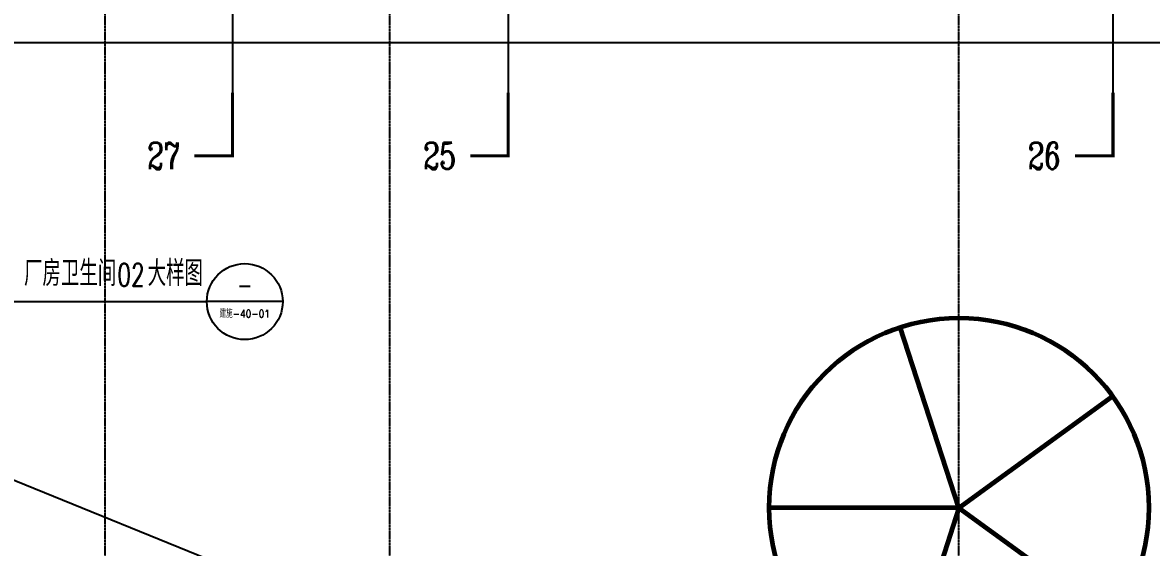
# Model space of a CAD drawing. Extents: x -954573 to 446329, y 489853 to 1226784.
# Drawn here: x -260658 to -242812, y 713693 to 721985 of the extents above; entities that cross this region are included whole.
import ezdxf
from ezdxf.enums import TextEntityAlignment as Align

# ---------------------------------------------------------------- set-up
doc = ezdxf.new("R2010")
doc.units = 0
doc.header["$LTSCALE"] = 10
doc.header["$MEASUREMENT"] = 0
doc.linetypes.add('10平面$0$DOTE', pattern=[2.42, 2, -0.2, 0.02, -0.2])
doc.linetypes.add('10平面$1$DASH', pattern=[0.35, 0.25, -0.1])
for name, color, linetype in [('10平面$0$A-AXIS-DOTE', 8, '10平面$0$DOTE'), ('10平面$0$A-AXIS-DP', 8, 'Continuous'), ('10平面$0$A-AXIS-SYMB', 8, 'Continuous'), ('10平面$0$A-HATCH-2', 8, 'Continuous'), ('10平面$0$A-LIN-V', 8, 'Continuous'), ('10平面$0$A-WINDOW', 8, 'Continuous'), ('10平面$0$AS-WALL', 8, 'Continuous'), ('10平面$0$DIM_SYMB', 8, 'Continuous'), ('10平面$0$PUB_TEXT', 8, 'Continuous'), ('A-LIN-V', 9, 'Continuous'), ('建-引出', 3, 'Continuous')]:
    doc.layers.add(name, color=color, linetype=linetype)
doc.styles.add('10平面$0$_TCH_DIM', font='SIMPLEX', dxfattribs={"bigfont": 'GBCBIG'})
doc.styles.add('10平面$0$_TCH_LABEL', font='COMPLEX', dxfattribs={"bigfont": 'GBCBIG'})

# ---------------------------------------------------------------- blocks, each defined once
blk = doc.blocks.new('10平面$0$dote')
at = {"layer": '10平面$0$A-AXIS-DOTE', "ltscale": 2}
for p, q in [((-38617.8, -169748.9), (-38617.8, -75950)), ((-34117.8, -169748.9), (-34117.8, -75950)), ((-25117.8, -169748.9), (-25117.8, -75950))]:
    blk.add_line(p, q, dxfattribs=at)
at = {"layer": '10平面$0$DIM_SYMB', "linetype": '10平面$1$DASH', "ltscale": 3}
for p, q in [((-36603.6, -75510), (-36603.6, -84140)), ((-32243.6, -75510), (-32243.6, -84140)), ((-22683.6, -75510), (-22683.6, -84140))]:
    blk.add_line(p, q, dxfattribs=at)
at = {"layer": '10平面$0$DIM_SYMB', "const_width": 50}
for points in [[(-36603.6, -83940), (-36603.6, -84940), (-37203.6, -84940)], [(-32243.6, -83940), (-32243.6, -84940), (-32843.6, -84940)], [(-22683.6, -83940), (-22683.6, -84940), (-23283.6, -84940)]]:
    blk.add_lwpolyline(points, dxfattribs=at)
at = {"layer": '10平面$0$PUB_TEXT', "style": '10平面$0$_TCH_LABEL', "width": 0.705882}
for s, p in [('27', (-37946.5, -85152.5)), ('25', (-33586.5, -85152.5)), ('26', (-24026.5, -85152.5))]:
    blk.add_text(s, height=425, dxfattribs=at).set_placement(p)
blk = doc.blocks.new('10平面$0$w42343')
at = {"layer": '10平面$0$A-HATCH-2', "linetype": '10平面$1$DASH'}
blk.add_line((-263654.2, 721670), (-128354.2, 721670), dxfattribs=at)
blk = doc.blocks.new('10平面$0$w4324324')
at = {"layer": '10平面$0$A-HATCH-2', "lineweight": 60}
for q in [(-1694760, 686605), (-1697614, 684532), (-1691907, 684532), (-1696524, 681178), (-1692997, 681178)]:
    blk.add_line((-1694760, 683605), q, dxfattribs=at)
blk.add_circle((-1694760, 683605), 3000, dxfattribs=at)
blk = doc.blocks.new('10平面$0$ner546')
at = {"layer": '10平面$0$A-LIN-V'}
blk.add_blockref('10平面$0$w4324324', (631280, 43256), dxfattribs=at)
blk = doc.blocks.new('10平面$0$3132')
at = {"layer": '10平面$0$A-AXIS-SYMB'}
for p in [(-261321, 717576), (-256545, 717576)]:
    blk.add_line(p, (-257745, 717576), dxfattribs=at)
blk.add_circle((-257145, 717576), 600, dxfattribs=at)
at = {"layer": '10平面$0$PUB_TEXT', "style": '10平面$0$_TCH_DIM'}
for s, p in [('厂房卫生间', (-260635, 717821)), ('大样图', (-258680, 717821))]:
    blk.add_text(s, height=405.1, dxfattribs=at).set_placement(p)
at = {"layer": '10平面$0$PUB_TEXT', "style": '10平面$0$_TCH_DIM', "width": 0.705882}
blk.add_text('02', height=357, dxfattribs=at).set_placement((-259160, 717821))
at = {"layer": '10平面$0$PUB_TEXT', "style": '10平面$0$_TCH_DIM'}
for s, height, width, p, p2 in [('-', 365, 0.777778, (-257267, 717664), (-257024, 717664)), ('建施-40-01', 120.6, 0.940298, (-257544, 717324), (-256747, 717324))]:
    blk.add_text(s, height=height, dxfattribs=dict(at, width=width)).set_placement(p, p2, align=Align.FIT)
blk = doc.blocks.new('10平面')
at = {"layer": '10平面$0$A-AXIS-DP'}
blk.add_blockref('10平面$0$3132', (0, 0), dxfattribs=at)
at = {"layer": '10平面$0$A-LIN-V', "rotation": 90.00000000000001}
blk.add_blockref('10平面$0$ner546', (481006.5, 1777800), dxfattribs=at)
at = {"layer": '10平面$0$A-WINDOW'}
blk.add_blockref('10平面$0$w42343', (0, 0), dxfattribs=at)
at = {"layer": '10平面$0$AS-WALL'}
blk.add_blockref('10平面$0$dote', (-220736.4, 804820), dxfattribs=at)

msp = doc.modelspace()

# ---------------------------------------------------------------- block references
at = {"layer": 'A-LIN-V'}
msp.add_blockref('10平面', (0, 0), dxfattribs=at)

# ---------------------------------------------------------------- next in the draw order: linework, layer by layer
at = {"layer": '建-引出'}
msp.add_line((-265220, 716550), (-195214.3, 688156.4), dxfattribs=at)

doc.saveas('drawing.dxf')
